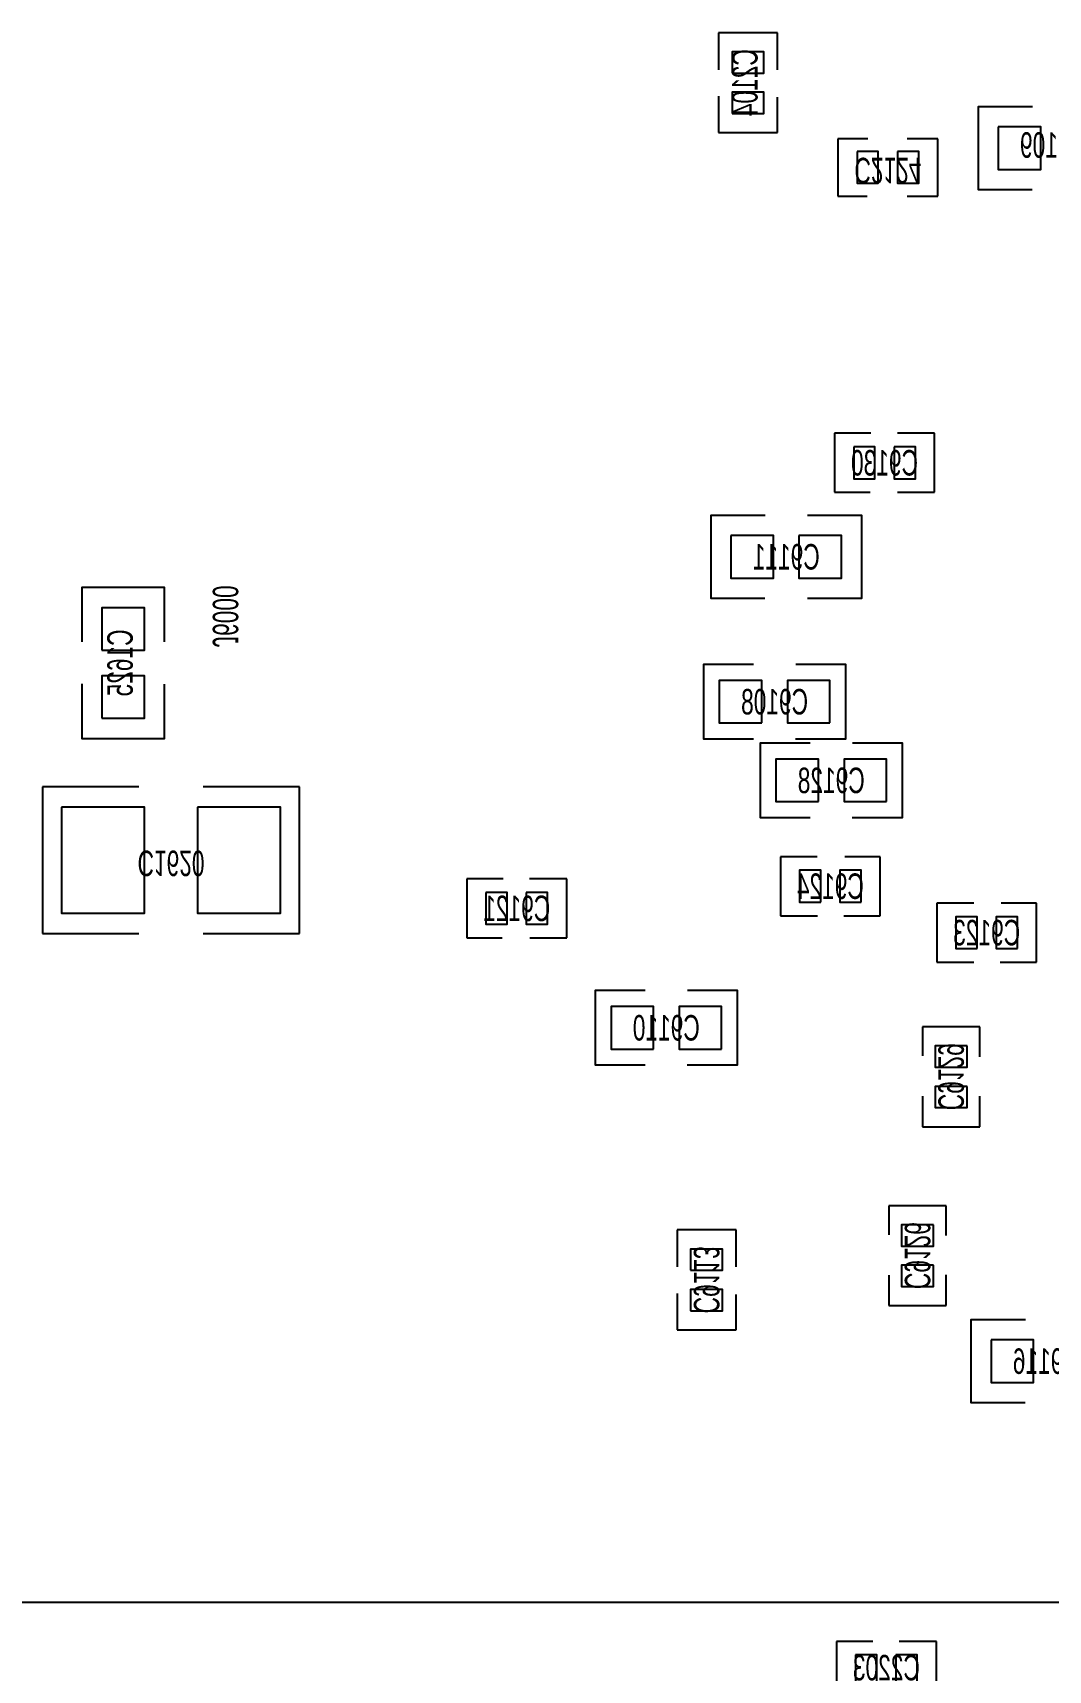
# Model space of a CAD drawing. Extents: x -3 to 113, y -19 to 74.
# Drawn here: x 58.88 to 71.02, y 27.15 to 46.72 of the extents above; entities that cross this region are included whole.
import ezdxf
from ezdxf.enums import TextEntityAlignment as Align

# ---------------------------------------------------------------- set-up
doc = ezdxf.new("R2010")
doc.units = 0
for name, color, linetype in [('PG_ASSEMBLY_BOTTOM', 254, 'CONTINUOUS'), ('PG_SILKSCREEN_BOTTOM', 254, 'CONTINUOUS'), ('PIN_BOTTOM', 12, 'CONTINUOUS'), ('RD_ASSEMBLY_BOTTOM', 40, 'CONTINUOUS'), ('RD_SILKSCREEN_BOTTOM', 254, 'CONTINUOUS')]:
    doc.layers.add(name, color=color, linetype=linetype)

msp = doc.modelspace()

# ---------------------------------------------------------------- linework, layer by layer
at = {"layer": 'PG_ASSEMBLY_BOTTOM'}
for points in [[(67.781932, 46.7233), (67.077336, 46.7233)], [(67.077336, 46.7233), (67.077336, 46.280578)], [(67.781932, 46.281848), (67.781932, 46.7233)], [(67.077336, 45.96384), (67.077336, 45.5295)], [(67.781932, 45.5295), (67.781932, 45.953172)], [(70.829678, 45.838872), (70.178168, 45.838872), (70.178168, 44.848272), (70.825868, 44.848272)], [(67.077336, 45.5295), (67.781932, 45.5295)], [(68.504054, 45.457364), (68.504054, 44.771564)], [(68.862194, 45.457364), (68.504054, 45.457364)], [(69.697854, 45.457364), (69.331332, 45.457364)], [(69.697854, 44.771564), (69.697854, 45.457364)], [(68.504054, 44.771564), (68.851526, 44.771564)], [(69.332602, 44.771564), (69.697854, 44.771564)], [(68.463922, 41.935908), (68.463922, 41.231312)], [(68.898262, 41.935908), (68.463922, 41.935908)], [(69.657722, 41.935908), (69.215, 41.935908)], [(69.657722, 41.231312), (69.657722, 41.935908)], [(68.463922, 41.231312), (68.887594, 41.231312)], [(69.21627, 41.231312), (69.657722, 41.231312)], [(67.636136, 40.955214), (66.984626, 40.955214), (66.984626, 39.964614), (67.632326, 39.964614)], [(68.140326, 39.964614), (68.788026, 39.964614), (68.788026, 40.955214), (68.140326, 40.955214)], [(60.457842, 39.445438), (60.457842, 40.093138), (59.467242, 40.093138), (59.467242, 39.445438)], [(67.493134, 39.172388), (66.896234, 39.172388), (66.896234, 38.283388), (67.493134, 38.283388)], [(67.997324, 38.283388), (68.598034, 38.283388), (68.598034, 39.172388), (68.001134, 39.172388)], [(59.467242, 38.941248), (59.467242, 38.289738), (60.457842, 38.289738), (60.457842, 38.937438)], [(68.170298, 38.23208), (67.573398, 38.23208), (67.573398, 37.34308), (68.170298, 37.34308)], [(68.674488, 37.34308), (69.275198, 37.34308), (69.275198, 38.23208), (68.678298, 38.23208)], [(58.997342, 37.71138), (58.997342, 35.956748)], [(60.150502, 37.71138), (58.997342, 37.71138)], [(62.070742, 37.71138), (60.917582, 37.71138)], [(62.070742, 35.956748), (62.070742, 37.71138)], [(67.816476, 36.875212), (67.816476, 36.170616)], [(68.257928, 36.875212), (67.816476, 36.875212)], [(69.010276, 36.875212), (68.586604, 36.875212)], [(69.010276, 36.170616), (69.010276, 36.875212)], [(64.06896, 36.61029), (64.06896, 35.905694)], [(64.5033, 36.61029), (64.06896, 36.61029)], [(65.26276, 36.61029), (64.820038, 36.61029)], [(65.26276, 35.905694), (65.26276, 36.61029)], [(69.6849, 36.320476), (69.6849, 35.61588)], [(70.126352, 36.320476), (69.6849, 36.320476)], [(70.8787, 36.320476), (70.455028, 36.320476)], [(70.8787, 35.61588), (70.8787, 36.320476)], [(67.816476, 36.170616), (68.259198, 36.170616)], [(68.575936, 36.170616), (69.010276, 36.170616)], [(58.997342, 35.956748), (60.150502, 35.956748)], [(60.917582, 35.956748), (62.070742, 35.956748)], [(64.06896, 35.905694), (64.492632, 35.905694)], [(64.821308, 35.905694), (65.26276, 35.905694)], [(69.6849, 35.61588), (70.127622, 35.61588)], [(70.44436, 35.61588), (70.8787, 35.61588)], [(66.19875, 35.275012), (65.60185, 35.275012), (65.60185, 34.386012), (66.19875, 34.386012)], [(66.70294, 34.386012), (67.30365, 34.386012), (67.30365, 35.275012), (66.70675, 35.275012)], [(70.198996, 34.841688), (69.513196, 34.841688)], [(69.513196, 34.841688), (69.513196, 34.494216)], [(70.198996, 34.483548), (70.198996, 34.841688)], [(69.513196, 34.01314), (69.513196, 33.647888)], [(70.198996, 33.647888), (70.198996, 34.01441)], [(69.513196, 33.647888), (70.198996, 33.647888)], [(69.798438, 32.704278), (69.112638, 32.704278)], [(69.112638, 32.704278), (69.112638, 32.356806)], [(69.798438, 32.346138), (69.798438, 32.704278)], [(67.286886, 32.414464), (66.58229, 32.414464)], [(66.58229, 32.414464), (66.58229, 31.971742)], [(67.286886, 31.973012), (67.286886, 32.414464)], [(69.112638, 31.87573), (69.112638, 31.510478)], [(69.798438, 31.510478), (69.798438, 31.877)], [(66.58229, 31.655004), (66.58229, 31.220664)], [(67.286886, 31.220664), (67.286886, 31.644336)], [(69.112638, 31.510478), (69.798438, 31.510478)], [(70.744588, 31.341822), (70.093078, 31.341822), (70.093078, 30.351222), (70.740778, 30.351222)], [(66.58229, 31.220664), (67.286886, 31.220664)], [(68.486274, 27.497278), (68.486274, 26.792682)], [(68.920614, 27.497278), (68.486274, 27.497278)], [(69.680074, 27.497278), (69.237352, 27.497278)], [(69.680074, 26.792682), (69.680074, 27.497278)]]:
    msp.add_lwpolyline(points, dxfattribs=at)
at = {"layer": 'PG_SILKSCREEN_BOTTOM'}
msp.add_lwpolyline([(105.076498, 27.96286), (19.097498, 27.96286), (19.097498, 37.41166)], dxfattribs=at)
at = {"layer": 'PIN_BOTTOM'}
for points in [[(67.239134, 46.2407), (67.620134, 46.2407), (67.620134, 46.4947), (67.239134, 46.4947)], [(67.239134, 45.7581), (67.620134, 45.7581), (67.620134, 46.0121), (67.239134, 46.0121)], [(70.419468, 45.597572), (70.419468, 45.089572), (70.927468, 45.089572), (70.927468, 45.597572)], [(68.732654, 45.304964), (68.732654, 44.923964), (68.986654, 44.923964), (68.986654, 45.304964)], [(69.215254, 45.304964), (69.215254, 44.923964), (69.469254, 44.923964), (69.469254, 45.304964)], [(68.692522, 41.77411), (68.692522, 41.39311), (68.946522, 41.39311), (68.946522, 41.77411)], [(69.175122, 41.77411), (69.175122, 41.39311), (69.429122, 41.39311), (69.429122, 41.77411)], [(67.225926, 40.713914), (67.225926, 40.205914), (67.733926, 40.205914), (67.733926, 40.713914)], [(68.038726, 40.713914), (68.038726, 40.205914), (68.546726, 40.205914), (68.546726, 40.713914)], [(59.708542, 39.343838), (60.216542, 39.343838), (60.216542, 39.851838), (59.708542, 39.851838)], [(59.708542, 38.531038), (60.216542, 38.531038), (60.216542, 39.039038), (59.708542, 39.039038)], [(67.594734, 38.473888), (67.594734, 38.981888), (67.086734, 38.981888), (67.086734, 38.473888)], [(68.407534, 38.473888), (68.407534, 38.981888), (67.899534, 38.981888), (67.899534, 38.473888)], [(68.271898, 37.53358), (68.271898, 38.04158), (67.763898, 38.04158), (67.763898, 37.53358)], [(69.084698, 37.53358), (69.084698, 38.04158), (68.576698, 38.04158), (68.576698, 37.53358)], [(59.225942, 37.469064), (59.225942, 36.199064), (60.216542, 36.199064), (60.216542, 37.469064)], [(60.851542, 37.469064), (60.851542, 36.199064), (61.842142, 36.199064), (61.842142, 37.469064)], [(68.299076, 36.332414), (68.299076, 36.713414), (68.045076, 36.713414), (68.045076, 36.332414)], [(68.781676, 36.332414), (68.781676, 36.713414), (68.527676, 36.713414), (68.527676, 36.332414)], [(64.29756, 36.448492), (64.29756, 36.067492), (64.55156, 36.067492), (64.55156, 36.448492)], [(64.78016, 36.448492), (64.78016, 36.067492), (65.03416, 36.067492), (65.03416, 36.448492)], [(70.1675, 35.777678), (70.1675, 36.158678), (69.9135, 36.158678), (69.9135, 35.777678)], [(70.6501, 35.777678), (70.6501, 36.158678), (70.3961, 36.158678), (70.3961, 35.777678)], [(66.30035, 34.576512), (66.30035, 35.084512), (65.79235, 35.084512), (65.79235, 34.576512)], [(67.11315, 34.576512), (67.11315, 35.084512), (66.60515, 35.084512), (66.60515, 34.576512)], [(70.046596, 34.613088), (69.665596, 34.613088), (69.665596, 34.359088), (70.046596, 34.359088)], [(70.046596, 34.130488), (69.665596, 34.130488), (69.665596, 33.876488), (70.046596, 33.876488)], [(69.646038, 32.475678), (69.265038, 32.475678), (69.265038, 32.221678), (69.646038, 32.221678)], [(66.744088, 31.931864), (67.125088, 31.931864), (67.125088, 32.185864), (66.744088, 32.185864)], [(69.646038, 31.993078), (69.265038, 31.993078), (69.265038, 31.739078), (69.646038, 31.739078)], [(66.744088, 31.449264), (67.125088, 31.449264), (67.125088, 31.703264), (66.744088, 31.703264)], [(70.334378, 31.100522), (70.334378, 30.592522), (70.842378, 30.592522), (70.842378, 31.100522)], [(68.714874, 27.33548), (68.714874, 26.95448), (68.968874, 26.95448), (68.968874, 27.33548)], [(69.197474, 27.33548), (69.197474, 26.95448), (69.451474, 26.95448), (69.451474, 27.33548)]]:
    msp.add_lwpolyline(points, close=True, dxfattribs=at)

# ---------------------------------------------------------------- texts
at = {"layer": 'RD_ASSEMBLY_BOTTOM', "text_generation_flag": 2, "width": 0.666667}
for s, rotation, p in [('C2104', 90, (67.543934, 46.1264)), ('C2124', 180, (69.100954, 45.228764)), ('C1625', 90, (60.076842, 39.191438)), ('C1620', 180, (60.534042, 36.948364))]:
    msp.add_text(s, height=0.3048, rotation=rotation, dxfattribs=at).set_placement(p, align=Align.CENTER)
for s, p in [('C2109', (71.079868, 45.229272)), ('C2203', (69.083174, 27.03068))]:
    msp.add_text(s, height=0.3048, dxfattribs=at).set_placement(p, align=Align.CENTER)
at = {"layer": 'RD_SILKSCREEN_BOTTOM', "text_generation_flag": 2, "width": 0.666667}
for s, p in [('C9130', (69.060822, 41.43121)), ('C9111', (67.886326, 40.307514)), ('C9108', (67.747134, 38.575488)), ('C9128', (68.424298, 37.63518)), ('C9124', (68.413376, 36.370514)), ('C9121', (64.66586, 36.105592)), ('C9123', (70.2818, 35.815778)), ('C9110', (66.45275, 34.678112)), ('C9116', (70.994778, 30.694122))]:
    msp.add_text(s, height=0.3048, dxfattribs=at).set_placement(p, align=Align.CENTER)
for s, p in [('J6000', (61.032644, 39.74846)), ('C9129', (69.703696, 34.244788)), ('C9126', (69.303138, 32.107378)), ('C9113', (66.782188, 31.817564))]:
    msp.add_text(s, height=0.3048, rotation=270, dxfattribs=at).set_placement(p, align=Align.CENTER)

doc.saveas('drawing.dxf')
